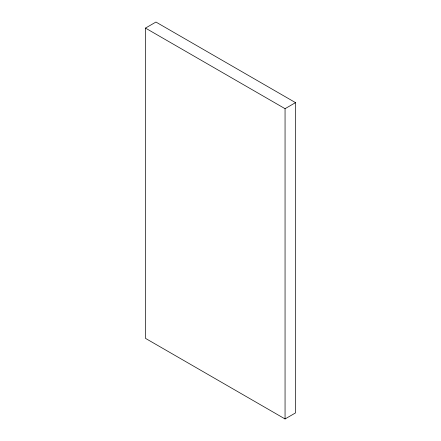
<?xml version="1.0" encoding="UTF-8"?>
<svg xmlns="http://www.w3.org/2000/svg" width="441" height="441" viewBox="0 0 441 441"><rect width="100%" height="100%" fill="white"/><g stroke="black" fill="none" stroke-linecap="round" stroke-linejoin="round"><path stroke-width="0.66" d="M145.475 28.092L155.943 22.05L295.525 102.637L295.525 412.908L285.057 418.95L145.475 338.363L145.475 28.092L285.057 108.684L295.525 102.637M285.057 108.684L285.057 418.95"/></g></svg>
